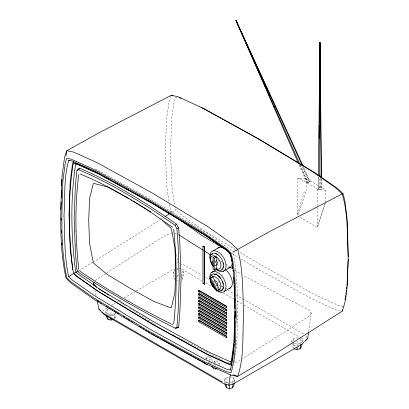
<?xml version="1.0" encoding="UTF-8"?>
<svg xmlns="http://www.w3.org/2000/svg" width="409" height="409" viewBox="0 0 409 409"><rect width="100%" height="100%" fill="white"/><g stroke="black" fill="none" stroke-linecap="round" stroke-linejoin="round"><path stroke-width="0.31" stroke-dasharray="2.04 1.53" d="M114.474 318.545L115.077 317.706L113.871 316.029L110.962 315.334L110.962 310.927M321.571 178.871L321.684 188.431L321.218 189.433L319.48 189.704L319.521 177.593M319.48 189.704L318.212 188.968L318.677 187.966L318.769 177.117M318.212 188.968L318.355 176.867M113.871 316.029L114.269 312.977M181.478 276.433L182.276 270.334L183.846 272.517L182.603 278.723L182 279.562M232.706 382.666L233.345 377.788L229.556 376.878M300.15 344.291L300.871 338.8L302.435 340.988L302.062 342.849M234.285 362.241L235.579 352.809M235.666 352.18L236.699 344.639L237.839 311.617L236.699 277.282L234.285 256.893L233.15 252.358M308.759 331.285L311.361 313.008L308.243 309.562L243.483 275.646M114.05 318.248L114.75 313.688L115.379 312.813M182.01 276.412L182.276 274.705L183.846 272.517M325.375 202.603L325.825 198.554L325.825 191.586L325.528 190.205L324.634 189.188L306.607 178.856L297.962 178.104L297.548 179.306L297.548 213.994L297.962 215.671L305.385 193.252L306.617 191.141L306.397 180.195L306.126 179.096L305.313 178.682M342.788 307.517L343.647 304.567M115.077 317.706L116.197 312.123M234.413 382.456L234.909 379.971L233.345 377.788M297.548 213.994L304.736 190.425M317.394 226.888L325.293 203.109L317.394 226.888L316.147 226.647L299.209 216.867M170.901 96.442L169.106 101.141L166.545 118.59L165.369 150.476L166.545 183.718L168.799 201.652M203.861 360.641L204.52 359.184M206.586 358.954L209.449 356.628L207.378 356.423L206.519 358.32L206.862 359.475M214.331 362.619L215.19 360.723L217.261 360.927L219.331 363.115L220.016 365.426M106.105 313.984L105.609 311.505L107.178 309.316L108.257 309.056M175.584 280.4L174.377 278.723L173.135 272.517L174.704 270.334L174.863 271.55M174.377 278.723L174.98 277.88M224.945 383.693L224.204 379.971L225.768 377.788L229.014 377.011M234.909 379.971L233.345 382.159L229.556 383.064M291.975 342.226L291.729 340.988L293.294 338.8L297.082 337.895L298.166 338.151M294.173 348.867L292.972 347.19L294.173 345.513L297.082 344.818L298.826 345.232M302.435 340.988L300.871 343.171L297.082 344.076L293.294 343.171M95.384 280.84L96.55 279.347L106.202 273.181M311.361 313.008L308.243 316.811L242.307 358.933M102.766 311.183L104.295 309.419L107.056 307.824M204.924 358.79L207.378 356.423M213.554 362.302L215.19 360.723M299.061 164.791L306.98 182.905L310.221 181.397L303.544 166.923M306.98 182.905L310.221 181.397M214.873 362.865L217.261 360.927M106.739 272.839L166.243 234.827L172.48 232.823M240.16 360.303L238.554 361.331L234.014 362.916M161.151 219.076L93.998 261.571M161.688 218.733L162.762 218.053M171.857 212.286L175.936 209.837L175.144 206.836M78.779 270.656L93.457 261.893M111.473 305.272L115.338 303.043M117.547 301.765L119.203 300.809M119.755 300.492L120.859 299.853M124.172 297.941L135.773 291.244M136.325 290.927L173.324 269.562L176.192 268.733M208.789 360.39L211.519 358.816L212.378 361.699M217.695 364.061L219.331 363.115M208.933 363.018L210.083 362.579M176.77 268.57L177.915 268.238M176.867 269.812L177.951 269.557M175.584 277.041L178.488 276.346M105.609 311.505L107.178 313.688L110.962 314.593L114.75 313.688M108.636 315.891L110.962 315.334M318.677 187.966L320.411 187.695L321.684 188.431M297.962 178.104L299.209 178.344L316.147 188.125L317.394 189.321L325.528 190.205M209.449 363.391L211.519 363.596M177.117 97.342L175.936 97.081L174.188 101.662L171.683 118.712L170.517 150.328L171.683 183.288L174.188 203.237L174.986 206.238M342.993 306.285L337.665 305.104L314.93 294.654L259.464 264.056L239.347 251.924M340.344 310.809L335.452 309.725L312.379 299.122L256.765 268.442L240.952 258.907M227.215 362.338L230.047 362.988M176.867 275.221L178.488 275.61M176.744 280.676L178.488 281.095M224.204 379.971L225.768 382.159L227.936 382.676M179.617 263.733L184.162 265.047L201.847 275.257M178.488 268.406L182.506 269.562L201.744 280.671M174.75 233.534L176.448 234.071M94.929 169.055L98.963 170.875L153.447 200.839L207.925 233.784L229.832 249.183L232.736 251.959M173.145 334.608L174.832 335.487M178.212 337.241L205.241 351.265M205.804 351.556L222.701 360.324M205.717 277.491L209.035 279.403M218.426 284.833L220.088 285.789M220.64 286.106L222.297 287.062M227.823 290.257L233.907 293.764M236.116 295.042L242.194 298.55M242.747 298.872L304.097 334.291M205.594 282.895L211.09 286.07M223.186 293.048L233.631 299.081M236.934 300.988L242.43 304.158M244.081 305.114L300.702 337.803M301.254 338.12L302.353 338.754L304.265 340.963M235.538 249.628L204.004 230.61L181.264 214.807L175.936 209.837M232.23 253.646L238.774 257.588M220.814 261.341L221.893 262.021M225.671 264.408L228.907 266.448M234.848 270.196L240.783 273.943M120.64 302.609L125.992 306.014M129.74 308.396L155.43 324.731M209.863 357.062L211.519 358.816M208.207 362.083L209.035 362.957M305.82 335.963L307.772 338.217M291.729 340.988L292.353 341.863M181.397 277.041L182.603 278.723M173.135 272.517L174.704 274.705L174.878 275.845M217.056 287L217.9 288.652M303.018 167.388L309.644 181.908M302.338 166.56L309.184 181.637M300.247 165.159L308.023 182.665M299.838 164.914L307.563 182.394M214.674 363.775L215.19 365.508M169.106 204.127L171.351 212.593M317.394 189.321L317.808 190.998L317.808 206.77M94.893 290.18L96.089 295.789M292.098 342.849L292.972 347.19M176.361 254.551L177.915 263.243M293.386 343.744L293.999 347.732M225.768 382.159L225.947 383.299M293.294 338.8L293.616 341.239M293.693 341.852L294.173 345.513M225.768 377.788L226.571 383.887M107.178 309.316L107.894 314.807M75.164 230.676L75.21 231.939M75.665 244.567L75.711 245.829M321.131 179.214L321.218 189.433M320.37 174.321L320.375 175.599M320.38 178.145L320.411 187.695M317.808 207.399L317.808 225.691M297.082 341.04L297.082 345.907M229.556 382.543L229.556 383.8M110.962 314.593L110.962 316.423M223.968 266.74A11.462 6.616 60 0 1 222.43 265.62M218.841 261.412A11.462 6.616 60 0 1 217.619 259.127M226.821 288.647A11.462 6.616 60 0 1 224.434 287.752M223.084 286.883A11.462 6.616 60 0 1 221.739 285.743M219.342 282.916A11.462 6.616 60 0 1 218.028 280.712M216.192 274.782A11.462 6.616 60 0 1 216.208 272.374"/><path stroke-width="0.61" d="M73.738 161.356L73.738 162.905L72.868 165.369C67.822 199.94 68.523 235.333 72.868 269.95M202.936 283.289L202.956 246.249L204.209 246.617L204.618 247.292L204.623 284.265L202.936 283.289L204.209 283.529L204.623 284.265M234.96 311.239L233.876 342.706L231.52 359.879L230.921 361.582L230.921 364.168L232.256 364.946M319.521 176.32L319.945 42.49L321.556 177.598M319.112 138.196L319.219 125.435M319.414 103.743L319.634 78.221M319.72 68.651L319.945 42.49L321.111 177.296M318.376 174.96L319.945 42.49L320.032 68.6M61.754 179.464C60.716 212.327 58.855 245.921 66.053 278.232L71.37 283.35L94.085 299.357L149.536 332.916L204.991 363.386M60.885 209.566L61.14 202.02M61.289 197.619L61.544 190.073M61.698 185.671L62.015 176.243L64.581 157.23L66.825 150.763L99.433 132.572L171.351 95.266L178.073 96.759L204.004 108.712L259.464 139.311L314.93 172.756L337.665 188.559L342.993 193.529L344.741 200.129L347.246 220.073L348.274 256.832M234.239 342.42L234.567 332.936M234.654 330.406L234.981 320.927M235.088 317.762L235.308 311.443M347.808 269.475L347.062 285.917M347.854 268.212L348.182 259.357M175.062 328.151L176.877 327.18L178.125 311.811L179.26 279.137L178.13 245.16L176.887 228.519L175.052 225.333C144.714 204.009 112.894 184.341 78.753 169.694L76.882 170.783L75.384 185.85L74.152 218.457L75.384 252.491L76.882 269.444L78.738 272.558C109.668 293.054 141.964 311.392 175.062 328.151L176.489 328.345L178.646 327.195L179.914 311.551L181.049 278.831L179.924 244.807L178.656 227.874L176.504 224.127C145.987 202.67 113.978 182.879 79.627 168.16L77.439 169.433L76.882 170.783M173.677 324.092C177.184 292.65 176.821 260.814 173.687 229.352M78.779 174.571C74.719 205.952 75.261 237.874 78.779 269.286M234.173 344.317L231.791 361.704L230.921 364.168L228.416 363.673L206.719 353.867L152.332 323.959L97.945 291.07L76.238 275.809L73.738 273.416L75.967 272.118L75.363 269.72C71.064 235.359 70.368 200.226 75.363 165.906L75.967 164.203L73.738 162.905L76.238 163.401L97.945 173.206L152.332 203.115L206.719 236.008L227.384 250.533M304.649 341.822L307.772 338.217L308.58 332.543M345.017 299.807L345.206 298.544M345.39 297.282L345.666 295.39M345.856 294.127L346.04 292.859M346.224 291.597L346.413 290.334M346.597 289.071L346.878 287.179M224.945 383.693L225.446 386.178L226.647 387.855L229.556 388.55L232.465 387.855L233.079 383.867M294.173 348.867L297.082 349.562L299.991 348.867L300.692 344.312M66.053 155.671L66.825 150.763L73.548 152.056L96.621 162.439L152.24 192.997L207.854 226.658L230.927 242.92L237.649 249.388C243.565 271.162 242.609 294.015 243.631 316.356C242.22 336.31 244.418 357.246 237.649 376.418L230.927 375.125L207.854 364.741L201.734 361.382M233.018 374.629L237.649 376.418L270.262 356.955L342.18 311.218L342.379 309.986M230.359 374.603L228.728 385.237L233.319 383.913L302.353 344.056L303.882 342.287M234.291 383.075L233.667 386.178L232.465 387.855M301.816 344.087L301.193 347.19L299.991 348.867M69.99 160.323L68.743 160.323C63.579 178.252 65.174 197.322 63.988 215.758C64.944 236.07 64.116 256.75 68.743 276.683L72.102 279.914L94.315 295.569L149.536 328.989L204.761 359.337L226.969 369.327L230.328 369.976L230.957 368.969M230.328 369.976C235.492 352.047 233.897 332.977 235.083 314.536C234.127 294.224 234.955 273.549 230.328 253.616L226.969 250.38L204.761 234.73L149.536 201.31L94.315 170.962L72.102 160.972L68.743 160.323M73.359 161.397L72.603 163.544L70.184 181.146L69.049 214.168L70.184 248.503L72.603 268.892L73.738 273.427L77.056 276.602L98.963 292L153.447 324.95L207.925 354.91L229.832 364.808L232.041 365.247M342.18 311.218C348.611 294.725 346.852 276.392 348.269 259.066C347.031 237.322 348.575 214.991 342.18 193.892L335.452 187.619L312.379 171.581L256.765 138.043L201.151 107.362M198.815 291.873L199.244 290.799L198.815 290.216L198.815 291.873L226.31 307.742L226.734 306.668L226.31 306.085L198.815 290.216M198.815 295.191L199.244 294.112L198.815 293.529L198.815 295.191L226.31 311.06L226.734 309.986L226.31 309.403L198.815 293.529M198.815 298.504L199.244 297.43L198.815 296.847L198.815 298.504L226.31 314.378L226.734 313.304L226.31 312.721L198.815 296.847M198.815 301.822L199.244 300.748L198.815 300.165L198.815 301.822L226.31 317.696L226.734 316.617L226.31 316.034L198.815 300.165M198.815 305.14L199.244 304.066L198.815 303.483L198.815 305.14L226.31 321.009L226.734 319.935L226.31 319.352L198.815 303.483M198.815 308.458L199.244 307.379L198.815 306.796L198.815 308.458L226.31 324.327L226.734 323.253L226.31 322.67L198.815 306.796M198.815 311.77L199.244 310.697L198.815 310.114L198.815 311.77L226.31 327.645L226.734 326.571L226.31 325.983L198.815 310.114M198.815 315.088L199.244 314.015L198.815 313.432L198.815 315.088L226.31 330.963L226.734 329.884L226.31 329.301L198.815 313.432M198.815 318.406L199.244 317.333L198.815 316.745L198.815 318.406L226.31 334.276L226.734 333.202L226.31 332.619L198.815 316.745M198.815 321.725L199.244 320.646L198.815 320.063L198.815 321.725L226.31 337.594L226.734 336.52L226.31 335.937L198.815 320.063M212 366.05L212.327 367.159L213.917 368.836L215.507 368.995L215.947 368.023M78.753 169.694L79.627 168.16M211.652 275.865L212.077 275.155M93.963 285.819L93.436 283.325L94.213 282.333M305.538 340.493L307.772 338.217M175.052 225.333L176.504 224.127M68.743 276.683L73.738 273.416M164.909 216.688L169.74 213.616M76.064 272.276L78.237 270.978M212.874 250.947L219.183 247.307M216.254 264.981L216.254 268.662L214.214 269.838L213.048 269.163L213.048 257.512L215.083 256.336L216.254 257.01L216.254 261.305M213.048 257.512L214.214 258.186L216.254 257.01M233.018 252.062L270.262 231.197L342.993 193.529M211.468 272.547L216.724 269.511M217.107 284.996L219.362 289.403L216.427 290.932L209.94 278.258L212.874 276.729L215.129 281.136M209.94 278.258L212.874 276.729M222.982 271.412L229.285 267.772M216.427 290.932L219.362 289.403M224.388 291.305L230.691 287.665M176.887 228.519L178.656 227.874M204.52 362.86L206.11 364.537L207.225 364.153M215.507 368.995L217.148 368.524M106.478 315.845L106.851 317.706L108.058 319.388L110.962 320.083L113.288 319.526M176.877 327.18L178.646 327.195M206.11 364.537L207.7 364.695M75.967 164.203L77.654 164.536L99.152 174.249L153.447 204.106L207.736 236.939L228.207 251.331M230.921 361.582L229.229 361.249L207.736 351.536L153.447 321.678L99.152 288.846L77.654 273.733L75.967 272.118M179.485 97.869L181.264 98.262M228.728 385.237L224.142 383.913L104.295 314.715L101.999 312.067M171.351 95.266L173.068 95.946M79.949 173.891C113.002 187.48 143.605 206.611 172.567 227.409M172.618 324.659C140.558 308.923 109.413 291.259 79.888 271.147M129.178 198.82L107.562 186.928L93.891 183.442L93.252 183.815L89.535 198.631L88.707 220.441L89.535 243.207L93.252 262.42L93.809 263.36L107.495 274.633L130.839 288.749L154.193 301.597L170.911 307.849L171.427 307.573L174.919 292.527L175.681 270.651L174.924 247.905L171.432 228.933L170.85 227.915L164.162 222.276M152.792 334.485L154.464 335.406M155.573 336.014L158.912 337.849M160.026 338.458L191.724 355.881M192.838 356.49L196.177 358.325M197.286 358.933L200.625 360.769M202.956 246.249L204.602 247.194M199.244 290.799L226.734 306.668M199.244 294.112L226.734 309.986M199.244 297.43L226.734 313.304M199.244 300.748L226.734 316.617M199.244 304.066L226.734 319.935M199.244 307.379L226.734 323.253M199.244 310.697L226.734 326.571M199.244 314.015L226.734 329.884M199.244 317.333L226.734 333.202M199.244 320.646L226.734 336.52M222.486 382.047L101.994 312.481L98.876 308.877L97.148 300.773M222.414 247.726L201.151 234.904L177.179 218.028M130.839 199.735L131.923 200.39M133.007 201.044L150.885 211.852M97.168 300.855L98.804 301.842M100.44 302.834L101.529 303.493M106.437 306.464L107.526 307.123M108.62 307.783L110.256 308.775M111.892 309.761L112.981 310.426M114.617 311.413L115.706 312.072M116.795 312.732L118.431 313.723M123.339 316.694L124.433 317.353M126.069 318.34L127.158 319.005M128.247 319.664L129.883 320.651M131.519 321.643L132.608 322.302M139.699 326.592L141.335 327.583M142.971 328.57L144.06 329.23M145.696 330.221L146.785 330.881M147.879 331.541L149.51 332.532M151.146 333.519L152.24 334.179M178.718 234.781L203.002 250.103M204.086 250.783L210.558 254.873M229.449 266.791L232.685 268.836M98.16 288.319L106.187 293.422M107.255 294.102L108.866 295.124M162.255 220.666L163.211 221.473M229.653 252.455L230.497 253.263M98.876 308.877L100.215 310.247M93.436 283.325L96.555 287.297M210.834 277.91L217.322 290.579M303.013 165.763L235.973 20.45L298.555 163.62M302.225 165.65L235.973 20.45L261.213 77.536M250.722 52.919L235.973 20.45L299.731 163.994M251.249 54.08L252.828 57.557M253.355 58.717L255.201 62.776M255.727 63.937L256.515 65.675M258.621 70.312L259.674 72.633M261.724 78.702L262.496 80.45M263.013 81.616L264.045 83.947M264.557 85.108L265.329 86.856M268.677 94.433L269.449 96.176M273.57 105.496L274.342 107.245M226.121 384.434L226.647 387.855M107.618 316.535L108.058 319.388M231.964 259.792L232.113 261.039M232.404 263.524L232.552 264.766M232.772 266.632L232.92 267.875M233.217 270.359L233.36 271.607M234.449 285.492L234.551 288.657M234.868 298.151L234.971 301.315M233.917 277.215L234.147 284.148M234.188 285.405L234.567 296.75M234.628 298.642L234.965 308.723M61.089 218.391L61.151 220.277M61.478 230.369L61.565 232.89M61.892 242.977L61.953 244.868M320.042 72.424L320.083 85.159M297.082 347.129L297.082 349.562M229.556 384.895L229.556 388.55M226.31 306.085L226.31 307.742M226.31 309.403L226.31 311.06M226.31 312.721L226.31 314.378M226.31 316.034L226.31 317.696M226.31 319.352L226.31 321.009M226.31 322.67L226.31 324.327M226.31 325.983L226.31 327.645M226.31 329.301L226.31 330.963M226.31 332.619L226.31 334.276M226.31 335.937L226.31 337.594M214.214 258.186L214.214 269.838M204.209 246.617L204.209 283.529M110.962 318.253L110.962 320.083M232.246 263.549A11.462 6.616 60 0 1 228.294 267.982M217.675 248.258A11.462 6.616 60 0 1 226.039 249.459M226.468 249.833A11.462 6.616 60 0 1 231.33 257.123M231.535 257.696A11.462 6.616 60 0 1 231.877 258.851M232.133 260.017A11.462 6.616 60 0 1 232.286 261.157M212.874 265.579A11.462 6.616 60 0 1 213.876 250.737A11.462 6.616 60 0 1 225.942 264.413A11.462 6.616 60 0 1 216.126 269.26M213.37 266.417A9.53 5.501 60 0 1 212.884 253.217A9.53 5.501 60 0 1 223.416 263.713A9.53 5.501 60 0 1 215.855 268.897M213.304 266.279A7.331 4.233 60 0 1 212.297 255.978A7.331 4.233 60 0 1 220.558 262.926A7.331 4.233 60 0 1 215.998 268.549M216.177 260.579A2.623 1.513 60 0 1 217.568 262.997A2.623 1.513 60 0 1 216.918 264.771M214.929 261.3A2.623 1.513 60 0 1 216.371 264.219A2.623 1.513 60 0 1 214.929 265.472M213.36 264.153A2.623 1.513 60 0 1 213.36 260.809M211.76 254.756A8.87 5.123 60 0 1 212.644 253.984M215.681 253.805A8.87 5.123 60 0 1 218.017 255.058M223.069 262.987A8.87 5.123 60 0 1 223.278 264.183M223.248 266.525A8.87 5.123 60 0 1 222.946 267.614M222.394 268.585A8.87 5.123 60 0 1 221.504 269.357M225.385 269.684A11.462 6.616 60 0 1 232.077 280.451A11.462 6.616 60 0 1 229.152 288.56M216.32 290.17A11.462 6.616 60 0 1 211.652 272.379A11.462 6.616 60 0 1 225.39 282.588A11.462 6.616 60 0 1 217.23 290.845M216.039 289.776A9.53 5.501 60 0 1 211.3 274.94A9.53 5.501 60 0 1 222.787 282.225A9.53 5.501 60 0 1 217.036 290.41M215.891 289.235A7.331 4.233 60 0 1 210.681 279.05M211.632 277.174A7.331 4.233 60 0 1 219.48 281.141A7.331 4.233 60 0 1 218.784 289.782M214.919 280.784A2.623 1.513 60 0 1 217.184 282.619A2.623 1.513 60 0 1 217.24 285.318M213.754 285.405A2.623 1.513 60 0 1 212.721 283.386M213.672 281.499A2.623 1.513 60 0 1 215.937 283.335A2.623 1.513 60 0 1 215.993 286.039M214.214 274.316A8.87 5.123 60 0 1 216.366 274.807M217.378 275.354A8.87 5.123 60 0 1 220.696 278.595M222.164 281.116A8.87 5.123 60 0 1 223.156 284.137M223.227 287.399A8.87 5.123 60 0 1 219.94 290.513M62.868 180.957C61.8 213.181 60.108 246.06 66.82 277.793L71.156 281.97L93.62 297.798L148.958 331.285L204.296 361.694L226.755 371.801L231.095 372.635C236.76 354.358 234.924 334.726 236.203 315.855C235.206 294.961 236.131 273.636 231.095 253.176L226.755 248.999L204.296 233.171L148.958 199.679L93.62 169.27L71.156 159.167L66.82 158.329L65.353 162.572L62.868 180.957"/></g></svg>
